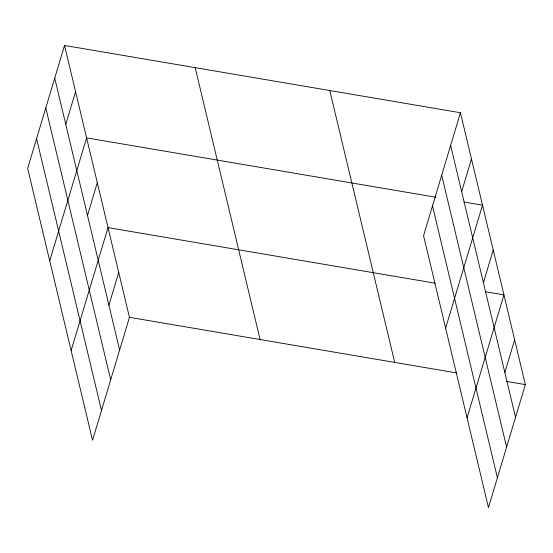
<?xml version="1.0" encoding="UTF-8"?>
<svg xmlns="http://www.w3.org/2000/svg" width="553" height="553" viewBox="0 0 553 553"><rect width="100%" height="100%" fill="white"/><g stroke="black" fill="none" stroke-linecap="round" stroke-linejoin="round"><path stroke-width="0.83" d="M64.535 45.443L27.65 168.382L92.551 440.264L129.437 317.318L64.535 45.443L460.449 112.736L525.35 384.618L488.465 507.557L423.563 235.682L460.449 112.736M65.759 124.363L75.567 91.66M49.715 260.822L86.6 137.877L435.854 197.241M87.498 215.442L97.314 182.739M71.137 350.54L108.022 227.601L435.211 283.212M108.92 305.166L118.729 272.456M461.672 191.663L471.481 158.953M445.628 328.123L482.513 205.177L463.849 202.004M483.412 282.742L493.221 250.039M467.05 417.84L503.935 294.894L485.264 291.721M504.827 372.459L514.643 339.756M129.437 317.318L456.633 372.936M506.686 381.446L525.35 384.618M450.633 145.439L515.541 417.321M441.702 175.218L506.603 447.101M432.494 205.903L497.396 477.778M329.795 90.526L394.697 362.409M195.188 67.646L260.09 339.528M54.726 78.146L119.628 350.021M45.788 107.925L110.69 379.8M36.581 138.603L101.489 410.485"/></g></svg>
